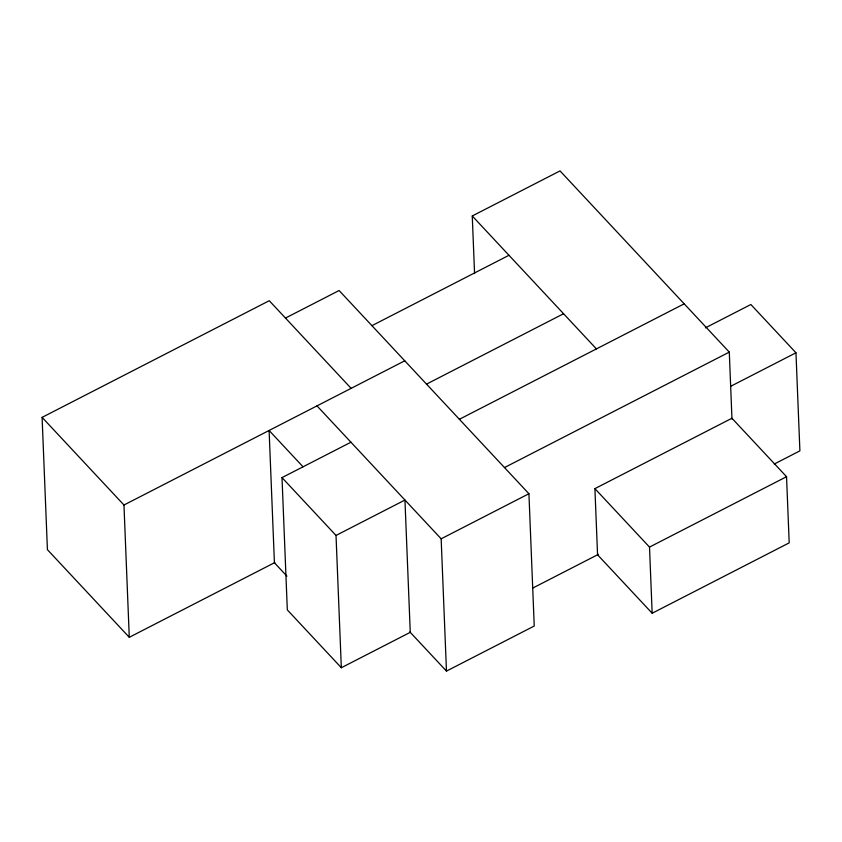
<?xml version="1.0" encoding="UTF-8"?>
<svg xmlns="http://www.w3.org/2000/svg" width="842" height="842" viewBox="0 0 842 842"><rect width="100%" height="100%" fill="white"/><g stroke="black" fill="none" stroke-linecap="round" stroke-linejoin="round"><path stroke-width="1.26" d="M274.892 562.519L129.279 637.299L47.415 549.658L42.1 417.369L269.261 300.71L351.125 388.351M474.572 273.608L472.257 215.973L560.025 170.905L729.288 352.114L731.972 419.021M285.48 318.065L339.105 290.522L528.923 493.728L534.238 626.027L446.47 671.095L409.843 631.889M371.932 325.665L508.968 255.284M129.279 637.299L123.963 505.011L404.76 360.808M426.536 384.11L563.572 313.74M341.336 667.727L336.021 535.438L404.949 500.043L410.264 632.331L341.336 667.727L287.322 609.903L282.007 477.614L350.935 442.218M459.385 419.284L684.188 303.825M705.386 327.864L750.864 304.509L795.964 352.787L799.9 450.87L774.251 464.037M504.484 467.563L729.288 352.114M730.656 386.32L795.964 352.787M446.47 671.095L441.155 538.806L528.923 493.728M594.905 488.634L731.94 418.253L786.544 476.709L789.196 542.858L652.161 613.239L597.567 554.783L594.905 488.634L649.508 547.089L652.161 613.239M533.091 587.895L598.325 554.394M649.508 547.089L786.544 476.709M472.257 215.973L596.42 348.904M316.992 405.876L441.155 538.806M303.046 466.815L269.103 430.472L274.418 562.761L286.922 576.149M282.007 477.614L336.021 535.438M42.1 417.369L123.963 505.011"/></g></svg>
